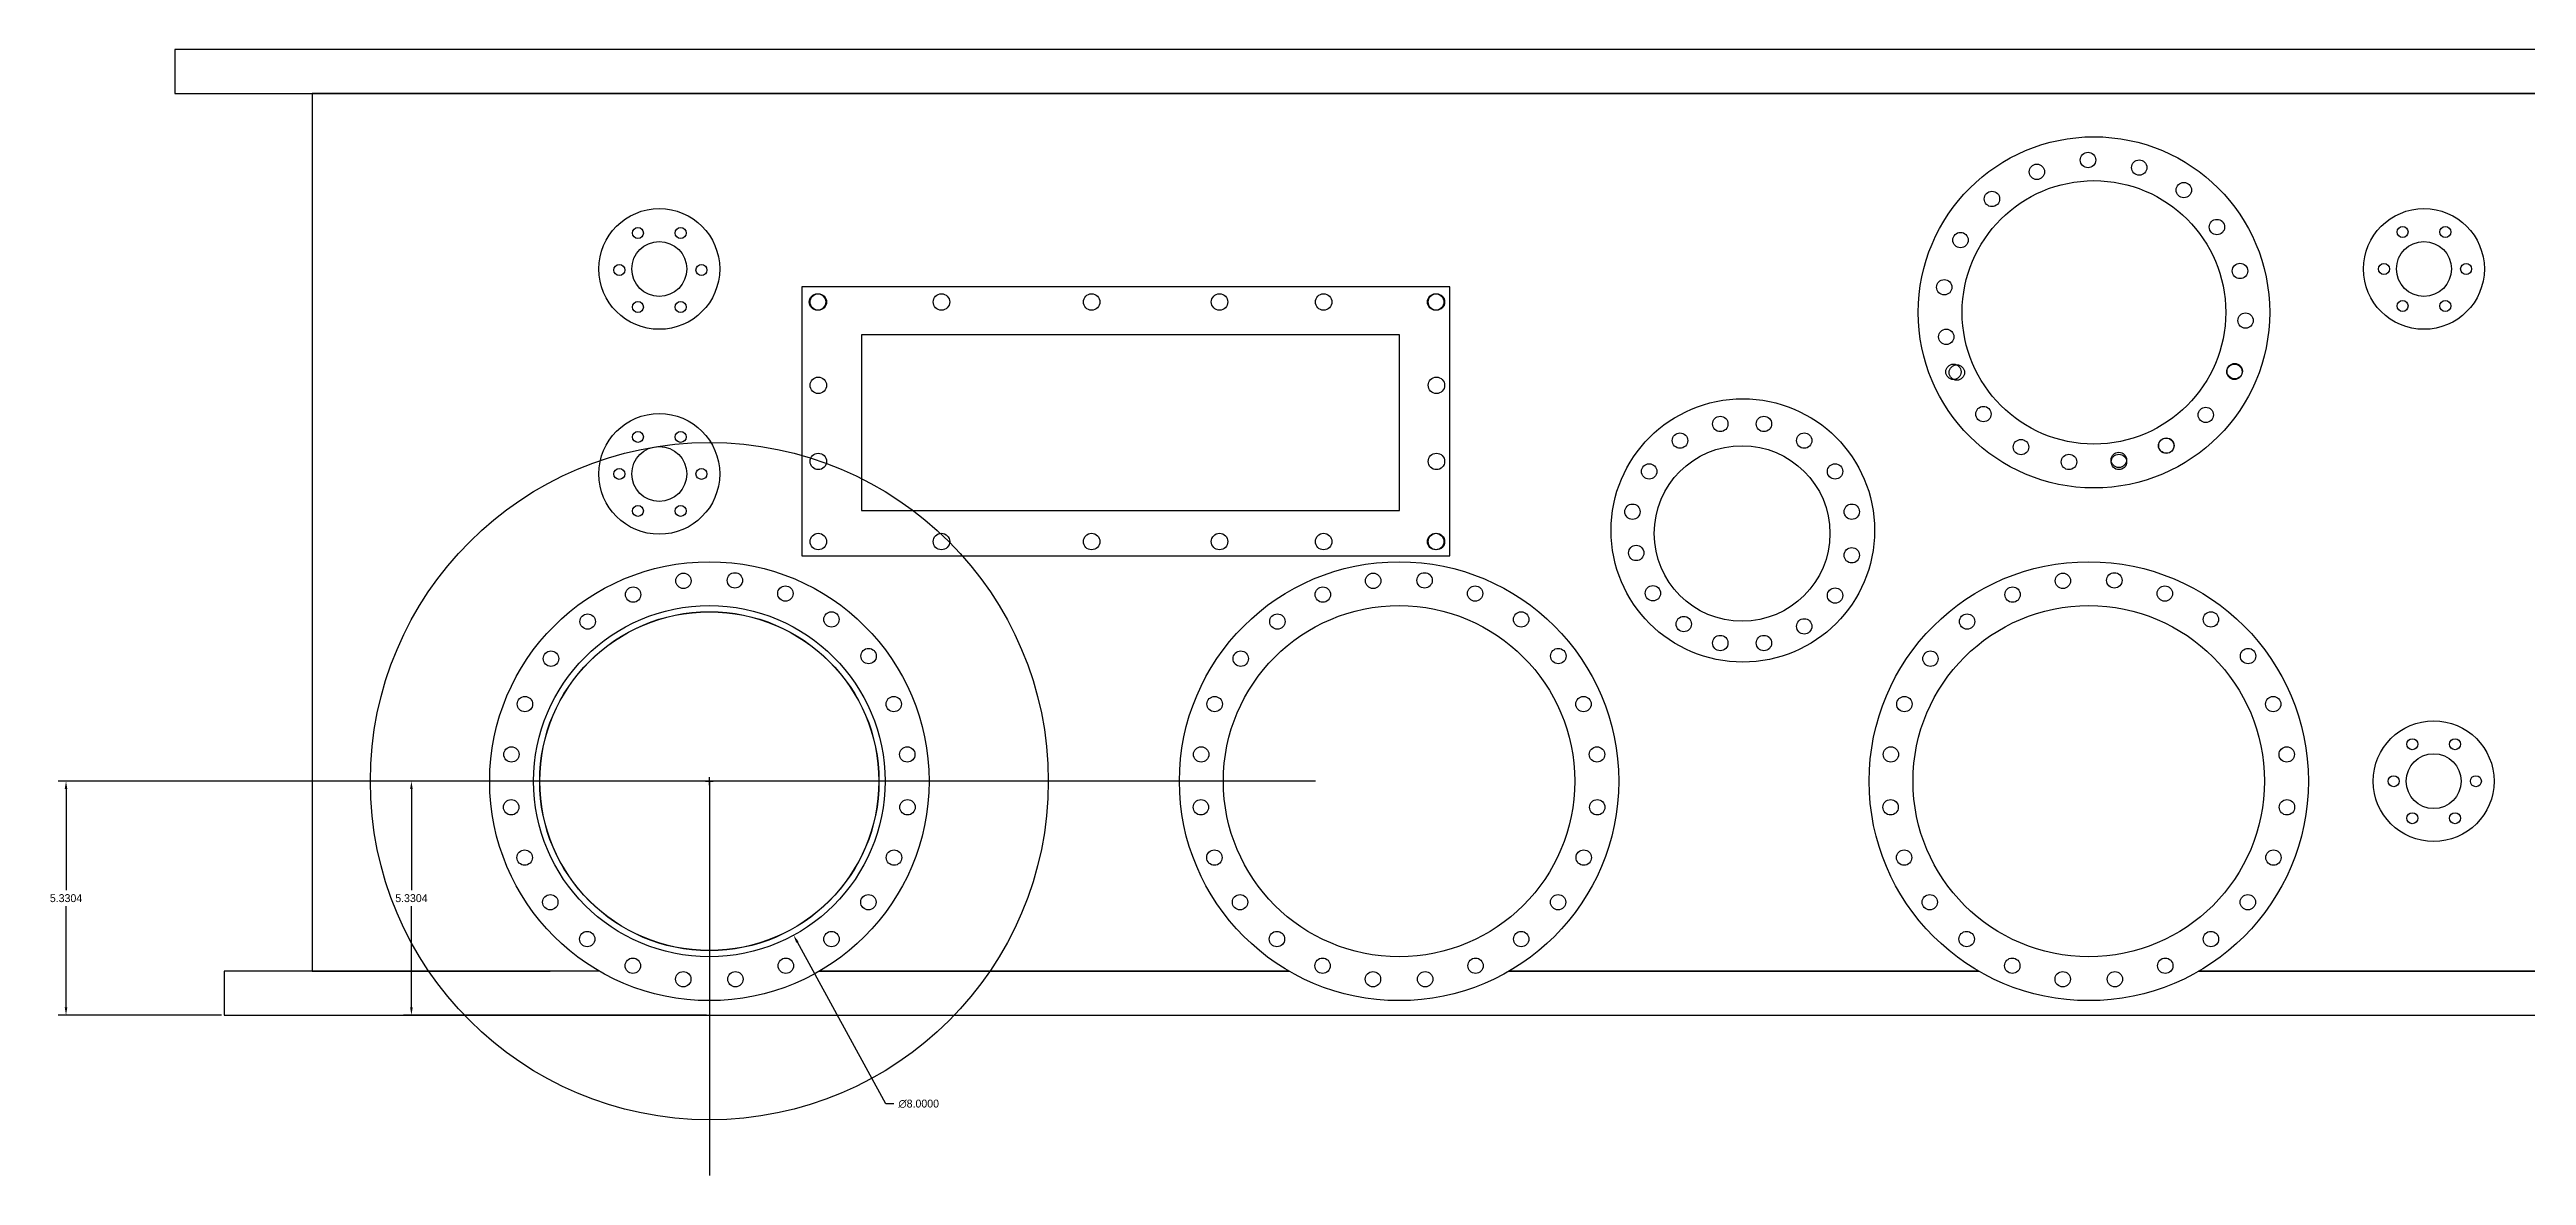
# Model space of a CAD drawing. Header units: inches. Extents: x -116 to 250, y -285 to 80.
# Drawn here: x -35.5 to 20.9, y 53.5 to 79.1 of the extents above; entities that cross this region are included whole.
import ezdxf

# ---------------------------------------------------------------- set-up
doc = ezdxf.new("R2010")
doc.units = ezdxf.units.IN
doc.header["$MEASUREMENT"] = 0
doc.layers.add('trajectories', color=3, linetype='Continuous')
doc.dimstyles.get("Standard").update_dxf_attribs({"dimtxt": 0.18, "dimasz": 0.18, "dimexe": 0.18, "dimexo": 0.0625, "dimgap": 0.09, "dimtad": 0, "dimtih": 1, "dimtoh": 1, "dimdec": 4, "dimzin": 0, "dimdsep": 46, "dimtxsty": 'Standard', "dimcen": 0.09, "dimadec": 0, "dimazin": 0, "dimtfac": 1, "dimtdec": 4, "dimtofl": 0, "dimtmove": 0, "dimatfit": 3, "dimfxl": 1, "dimtolj": 1, "dimtzin": 0, "dimarcsym": 0})

# ---------------------------------------------------------------- blocks, each defined once
blk = doc.blocks.new('*D106')
at = {"layer": 'Defpoints', "color": 0, "transparency": 16777216}
for p in [(-6.65, 62.462), (-35.152, 57.131), (-31.55, 57.131)]:
    blk.add_point(p, dxfattribs=at)
at = {"layer": 'trajectories', "color": 0, "lineweight": -2, "transparency": 16777216}
for p, q in [((-6.712, 62.462), (-35.332, 62.462)), ((-35.152, 62.282), (-35.152, 59.976)), ((-35.152, 57.311), (-35.152, 59.616)), ((-31.612, 57.131), (-35.332, 57.131))]:
    blk.add_line(p, q, dxfattribs=at)
at = {"layer": 'trajectories', "color": 0, "transparency": 16777216}
for points in [[(-35.182, 62.282), (-35.122, 62.282), (-35.152, 62.462)], [(-35.182, 57.311), (-35.122, 57.311), (-35.152, 57.131)]]:
    blk.add_solid(points, dxfattribs=at)
at = {"layer": 'trajectories', "color": 0, "transparency": 16777216, "insert": (-35.152, 59.796), "char_height": 0.18, "attachment_point": 5}
blk.add_mtext('\\A1;5.3304', dxfattribs=at)
blk = doc.blocks.new('*D117')
at = {"layer": 'Defpoints', "color": 0, "transparency": 16777216}
for p in [(-22.426, 65.972), (-18.591, 58.951)]:
    blk.add_point(p, dxfattribs=at)
at = {"layer": 'trajectories', "color": 0, "lineweight": -2, "transparency": 16777216}
for p, q in [((-20.598, 62.462), (-20.418, 62.462)), ((-20.508, 62.372), (-20.508, 62.552)), ((-16.492, 55.111), (-18.504, 58.793)), ((-16.312, 55.111), (-16.492, 55.111))]:
    blk.add_line(p, q, dxfattribs=at)
at = {"layer": 'trajectories', "color": 0, "transparency": 16777216}
blk.add_solid([(-18.478, 58.808), (-18.531, 58.779), (-18.591, 58.951)], dxfattribs=at)
at = {"layer": 'trajectories', "color": 0, "transparency": 16777216, "insert": (-15.742, 55.111), "char_height": 0.18, "attachment_point": 5}
blk.add_mtext('\\A1;∅8.0000', dxfattribs=at)
blk = doc.blocks.new('*D153')
at = {"layer": 'Defpoints', "color": 0, "transparency": 16777216}
for p in [(-20.418, 62.462), (-27.29, 57.131), (-20.508, 57.131)]:
    blk.add_point(p, dxfattribs=at)
at = {"layer": 'trajectories', "color": 0, "lineweight": -2, "transparency": 16777216}
for p, q in [((-20.481, 62.462), (-27.47, 62.462)), ((-27.29, 62.282), (-27.29, 59.976)), ((-27.29, 57.311), (-27.29, 59.616)), ((-20.571, 57.131), (-27.47, 57.131))]:
    blk.add_line(p, q, dxfattribs=at)
at = {"layer": 'trajectories', "color": 0, "transparency": 16777216}
for points in [[(-27.32, 62.282), (-27.26, 62.282), (-27.29, 62.462)], [(-27.32, 57.311), (-27.26, 57.311), (-27.29, 57.131)]]:
    blk.add_solid(points, dxfattribs=at)
at = {"layer": 'trajectories', "color": 0, "transparency": 16777216, "insert": (-27.29, 59.796), "char_height": 0.18, "attachment_point": 5}
blk.add_mtext('\\A1;5.3304', dxfattribs=at)

msp = doc.modelspace()

# ---------------------------------------------------------------- linework, layer by layer
at = {"color": 4}
for points in [[(67.82631, 79.13124), (-32.67369, 79.13124), (-32.67369, 78.13124), (67.82631, 78.13124)], [(-3.65124, 73.72303), (-18.40124, 73.72303), (-18.40124, 67.59803), (-3.65124, 67.59803)], [(-4.7978, 72.63124), (-17.0478, 72.63124), (-17.0478, 68.63124), (-4.7978, 68.63124)]]:
    msp.add_lwpolyline(points, close=True, dxfattribs=at)
for points in [[(59.36754, 58.13124), (64.70131, 58.13124), (64.70131, 78.13124), (-29.54869, 78.13124), (-29.54869, 58.13124), (-24.13166, 58.13124)], [(-23.0079, 58.13124), (-31.54994, 58.13124), (-31.54994, 57.13124), (68.95006, 57.13124), (68.95006, 58.13124), (60.49129, 58.13124)], [(-7.3079, 58.13124), (-18.00871, 58.13124)], [(-18.00871, 58.13124), (-7.3079, 58.13124)], [(8.3921, 58.13124), (-2.30871, 58.13124)], [(-2.30871, 58.13124), (8.3921, 58.13124)], [(24.0921, 58.13124), (13.39129, 58.13124)], [(13.39129, 58.13124), (24.0921, 58.13124)]]:
    msp.add_lwpolyline(points, dxfattribs=at)
for centre, radius in [((11.0092, 73.14294), 4), ((10.87365, 76.61347), 0.175), ((11.0092, 73.14294), 3), ((9.70969, 76.34467), 0.175), ((9.70969, 76.34467), 0.175), ((12.03963, 76.44112), 0.175), ((8.68764, 75.72622), 0.175), ((13.05435, 75.9281), 0.175), ((-21.6483, 74.13124), 1.375), ((-22.13491, 74.94937), 0.125), ((-21.1617, 74.94937), 0.125), ((13.80894, 75.08664), 0.175), ((13.80894, 75.08664), 0.175), ((18.52039, 74.13124), 1.375), ((18.03379, 74.97407), 0.125), ((19.007, 74.97407), 0.125), ((-21.6483, 74.13124), 0.625), ((7.97161, 74.79), 0.175), ((18.52039, 74.13124), 0.625), ((-22.5577, 74.10654), 0.125), ((-20.68749, 74.10654), 0.125), ((7.60147, 73.71489), 0.175), ((14.33355, 74.08552), 0.175), ((17.611, 74.13124), 0.125), ((19.48121, 74.13124), 0.125), ((-22.13491, 73.26372), 0.125), ((-21.1617, 73.26372), 0.125), ((-18.04655, 73.37875), 0.1875), ((-18.02847, 73.37875), 0.1875), ((-15.22524, 73.37875), 0.1875), ((-11.8071, 73.37875), 0.1875), ((-8.89536, 73.37875), 0.1875), ((-6.52618, 73.37875), 0.1875), ((-3.97614, 73.37875), 0.1875), ((-3.97614, 73.37875), 0.1875), ((-3.97614, 73.37875), 0.1875), ((-3.95806, 73.37875), 0.1875), ((18.03379, 73.28842), 0.125), ((19.007, 73.28842), 0.125), ((7.64678, 72.58555), 0.175), ((7.64678, 72.58555), 0.175), ((14.4595, 72.95548), 0.175), ((-18.02847, 71.48135), 0.1875), ((-3.95806, 71.48135), 0.1875), ((7.81128, 71.78784), 0.175), ((7.88858, 71.77244), 0.175), ((14.20711, 71.78784), 0.175), ((14.21204, 71.80075), 0.175), ((14.21341, 71.80281), 0.175), ((3.0167, 68.17393), 3), ((-21.6483, 69.4616), 1.375), ((2.50372, 70.60088), 0.175), ((3.49664, 70.60088), 0.175), ((8.49319, 70.8253), 0.175), ((13.55469, 70.80623), 0.175), ((-21.6483, 69.4616), 0.625), ((-22.13491, 70.30443), 0.125), ((-21.1617, 70.30443), 0.125), ((-18.02847, 69.74658), 0.1875), ((-3.95806, 69.74658), 0.1875), ((3.00018, 68.10502), 2), ((1.58639, 70.22091), 0.175), ((4.41397, 70.22091), 0.175), ((9.34873, 70.07325), 0.175), ((11.57576, 69.78206), 0.175), ((12.65357, 70.1039), 0.175), ((12.65843, 70.10653), 0.175), ((-22.5577, 69.4616), 0.125), ((-20.68749, 69.4616), 0.125), ((0.88429, 69.51881), 0.175), ((5.11607, 69.51881), 0.175), ((10.44068, 69.73464), 0.175), ((11.57813, 69.73471), 0.175), ((-22.13491, 68.61878), 0.125), ((-21.1617, 68.61878), 0.125), ((0.50432, 68.60148), 0.175), ((5.49604, 68.60148), 0.175), ((-18.02847, 67.92145), 0.1875), ((-15.22524, 67.92145), 0.1875), ((-11.8071, 67.92145), 0.1875), ((-8.89536, 67.92145), 0.1875), ((-6.52618, 67.92145), 0.1875), ((-3.97614, 67.92145), 0.1875), ((-3.95806, 67.92145), 0.1875), ((0.58975, 67.66096), 0.175), ((5.49604, 67.60856), 0.175), ((-20.5083, 62.4616), 5), ((-21.09801, 67.0268), 0.175), ((-19.92669, 67.03693), 0.175), ((-4.8083, 62.4616), 5), ((-5.39801, 67.0268), 0.175), ((-5.39801, 67.0268), 0.175), ((-4.22669, 67.03693), 0.175), ((-4.22669, 67.03693), 0.175), ((10.8917, 62.4616), 5), ((10.30199, 67.0268), 0.175), ((10.30199, 67.0268), 0.175), ((11.47331, 67.03693), 0.175), ((11.47331, 67.03693), 0.175), ((-22.24332, 66.71199), 0.175), ((-18.77742, 66.73692), 0.175), ((-6.54332, 66.71199), 0.175), ((-6.54332, 66.71199), 0.175), ((-3.07742, 66.73692), 0.175), ((-3.07742, 66.73692), 0.175), ((0.96972, 66.74362), 0.175), ((5.11607, 66.69123), 0.175), ((9.15668, 66.71199), 0.175), ((9.15668, 66.71199), 0.175), ((12.62258, 66.73692), 0.175), ((12.62258, 66.73692), 0.175), ((-20.5083, 62.4616), 4), ((-23.27848, 66.09847), 0.175), ((-17.72851, 66.1472), 0.175), ((-4.8083, 62.4616), 4), ((-7.57848, 66.09847), 0.175), ((-7.57848, 66.09847), 0.175), ((-2.02851, 66.1472), 0.175), ((-2.02851, 66.1472), 0.175), ((1.67182, 66.04153), 0.175), ((4.41397, 65.98913), 0.175), ((10.8917, 62.4616), 4), ((8.12152, 66.09847), 0.175), ((8.12152, 66.09847), 0.175), ((13.67149, 66.1472), 0.175), ((13.67149, 66.1472), 0.175), ((-24.11294, 65.25317), 0.175), ((-16.88322, 65.31274), 0.175), ((-8.41294, 65.25317), 0.175), ((-8.41294, 65.25317), 0.175), ((-1.18322, 65.31274), 0.175), ((-1.18322, 65.31274), 0.175), ((2.50372, 65.60916), 0.175), ((3.49664, 65.60916), 0.175), ((7.28706, 65.25317), 0.175), ((7.28706, 65.25317), 0.175), ((14.51678, 65.31274), 0.175), ((14.51678, 65.31274), 0.175), ((-24.70597, 64.21833), 0.175), ((-16.31064, 64.21833), 0.175), ((-9.00597, 64.21833), 0.175), ((-9.00597, 64.21833), 0.175), ((-0.61064, 64.21833), 0.175), ((-0.61064, 64.21833), 0.175), ((6.69403, 64.21833), 0.175), ((6.69403, 64.21833), 0.175), ((15.08936, 64.21833), 0.175), ((15.08936, 64.21833), 0.175), ((18.7417, 62.4616), 1.375), ((-25.01339, 63.07101), 0.175), ((-16.00321, 63.07101), 0.175), ((-9.31339, 63.07101), 0.175), ((-9.31339, 63.07101), 0.175), ((-0.30321, 63.07101), 0.175), ((-0.30321, 63.07101), 0.175), ((6.38661, 63.07101), 0.175), ((6.38661, 63.07101), 0.175), ((15.39679, 63.07101), 0.175), ((15.39679, 63.07101), 0.175), ((18.25509, 63.30443), 0.125), ((19.2283, 63.30443), 0.125), ((17.8323, 62.4616), 0.125), ((18.7417, 62.4616), 0.625), ((19.70251, 62.4616), 0.125), ((-25.01938, 61.86771), 0.175), ((-15.99723, 61.86771), 0.175), ((-9.31938, 61.86771), 0.175), ((-9.31938, 61.86771), 0.175), ((-0.29723, 61.86771), 0.175), ((-0.29723, 61.86771), 0.175), ((6.38062, 61.86771), 0.175), ((6.38062, 61.86771), 0.175), ((15.40277, 61.86771), 0.175), ((15.40277, 61.86771), 0.175), ((18.25509, 61.61878), 0.125), ((19.2283, 61.61878), 0.125), ((-24.71195, 60.72039), 0.175), ((-16.30465, 60.72039), 0.175), ((-9.01195, 60.72039), 0.175), ((-9.01195, 60.72039), 0.175), ((-0.60465, 60.72039), 0.175), ((-0.60465, 60.72039), 0.175), ((6.68805, 60.72039), 0.175), ((6.68805, 60.72039), 0.175), ((15.09535, 60.72039), 0.175), ((15.09535, 60.72039), 0.175), ((-24.1285, 59.70468), 0.175), ((-16.8881, 59.70468), 0.175), ((-8.4285, 59.70468), 0.175), ((-8.4285, 59.70468), 0.175), ((-1.1881, 59.70468), 0.175), ((-1.1881, 59.70468), 0.175), ((7.2715, 59.70468), 0.175), ((7.2715, 59.70468), 0.175), ((14.5119, 59.70468), 0.175), ((14.5119, 59.70468), 0.175), ((-23.28861, 58.86479), 0.175), ((-17.72799, 58.86479), 0.175), ((-7.58861, 58.86479), 0.175), ((-7.58861, 58.86479), 0.175), ((-2.02799, 58.86479), 0.175), ((-2.02799, 58.86479), 0.175), ((8.11139, 58.86479), 0.175), ((8.11139, 58.86479), 0.175), ((13.67201, 58.86479), 0.175), ((13.67201, 58.86479), 0.175), ((-22.24951, 58.25795), 0.175), ((-21.1022, 57.95053), 0.175), ((-19.91441, 57.95053), 0.175), ((-18.76709, 58.25795), 0.175), ((-6.54951, 58.25795), 0.175), ((-6.54951, 58.25795), 0.175), ((-5.4022, 57.95053), 0.175), ((-5.4022, 57.95053), 0.175), ((-4.21441, 57.95053), 0.175), ((-4.21441, 57.95053), 0.175), ((-3.06709, 58.25795), 0.175), ((-3.06709, 58.25795), 0.175), ((9.15049, 58.25795), 0.175), ((9.15049, 58.25795), 0.175), ((10.2978, 57.95053), 0.175), ((10.2978, 57.95053), 0.175), ((11.48559, 57.95053), 0.175), ((11.48559, 57.95053), 0.175), ((11.48559, 57.95053), 0.175), ((12.63291, 58.25795), 0.175), ((12.63291, 58.25795), 0.175)]:
    msp.add_circle(centre, radius, dxfattribs=at)
at = {"layer": 'trajectories'}
msp.add_line((-20.5083, 62.4616), (-20.5083, 53.47833), dxfattribs=at)
for radius in [7.715, 3.8615, 3.8575]:
    msp.add_circle((-20.5083, 62.4616), radius, dxfattribs=at)

# ---------------------------------------------------------------- dimensions: what is measured, and where the dimension line sits
dim = msp.add_diameter_dim_2p(p1=(-22.426, 65.97193), p2=(-18.5906, 58.95127), dimstyle='Standard', dxfattribs=at)
dim.commit()
dim.dimension.update_dxf_attribs({"geometry": '*D117', "text_midpoint": (-15.74244, 55.11062), "dimtype": 163})
for base, p1, p2, picture, middle in [((-35.1524, 57.13124), (-6.64972, 62.4616), (-31.54994, 57.13124), '*D106', (-35.1524, 59.79642)), ((-27.28973, 57.13124), (-20.4183, 62.4616), (-20.5083, 57.13124), '*D153', (-27.28973, 59.79642))]:
    dim = msp.add_linear_dim(base=base, p1=p1, p2=p2, angle=90, dimstyle='Standard', dxfattribs=at)
    dim.commit()
    dim.dimension.update_dxf_attribs({"geometry": picture, "text_midpoint": middle})

doc.saveas('drawing.dxf')
